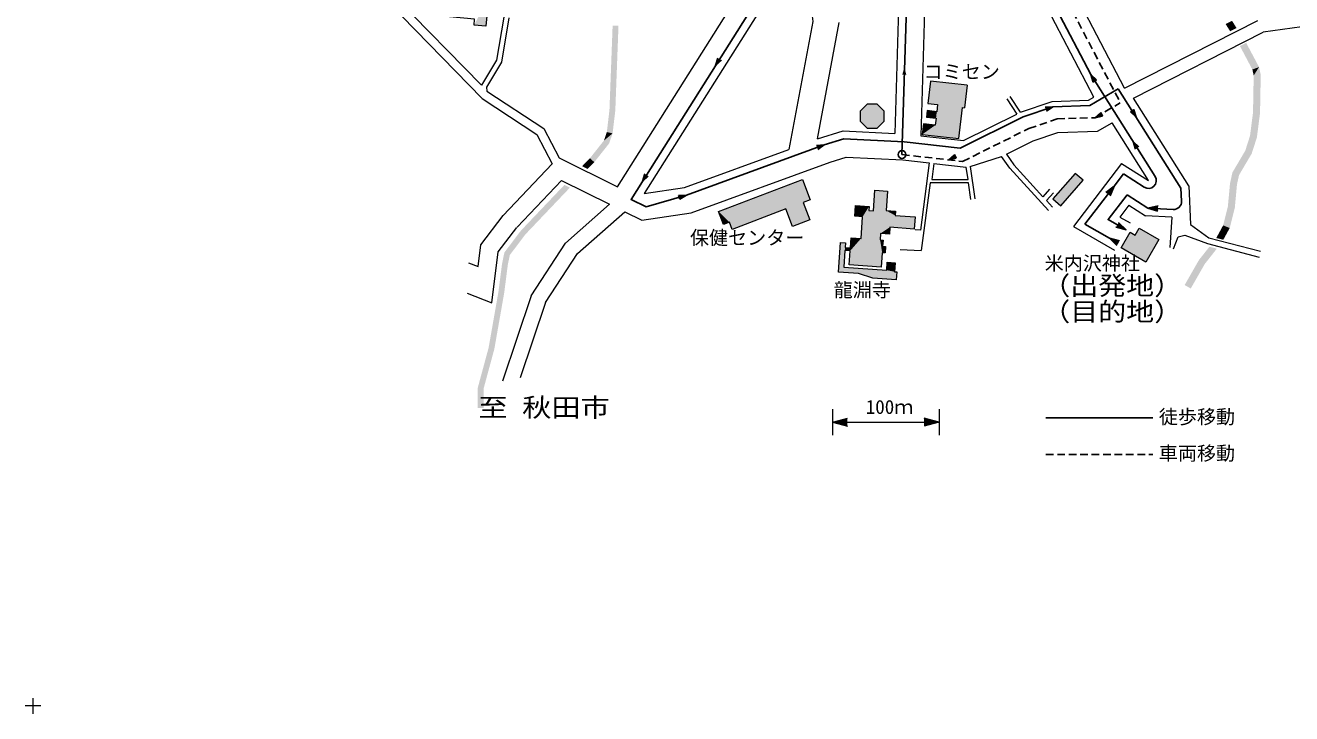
# Model space of a CAD drawing. Units: millimetres on the paper. Extents: x -210 to 208, y -143 to 132.
# Drawn here: x -209.9 to -10.6, y -143.4 to -35 of the extents above; entities that cross this region are included whole.
import ezdxf
from ezdxf.enums import TextEntityAlignment as Align

# ---------------------------------------------------------------- set-up
doc = ezdxf.new("R2010")
doc.units = ezdxf.units.MM
doc.linetypes.add('DASHED1', pattern=[1.8, 1.2, -0.6])
for name, color, linetype, lineweight in [('1-0_道路', 7, 'Continuous', 9), ('1-1_川', 254, 'Continuous', 9), ('1-2_建物', 254, 'Continuous', 9), ('1-4_行程1', 6, 'Continuous', 25)]:
    doc.layers.add(name, color=color, linetype=linetype, lineweight=lineweight)
doc.styles.add('ＭＳ 明朝', font='')
doc.styles.get('ＭＳ 明朝').set_extended_font_data('MS Mincho')

msp = doc.modelspace()

# ---------------------------------------------------------------- linework, layer by layer
at = {"layer": '1-0_道路'}
for p, q in [((-158.118, -23.875), (-138.161, -44.433)), ((-36.948, -44.885), (-47.331, -24.986)), ((-72.371, -27.814), (-73.091, -52.044)), ((-134.645, -33.709), (-135.786, -40.514)), ((-133.83, -33.846), (-134.997, -40.807)), ((-116.717, -60.427), (-99.416, -33.007)), ((-85.267, -52.859), (-81.864, -34.536)), ((-36.948, -44.885), (-15.945, -34.221)), ((-7.524, -35.005), (-15.113, -36.097)), ((-35.528, -46.462), (-15.113, -36.097)), ((-135.786, -40.514), (-138.161, -44.433)), ((-134.997, -40.807), (-137.375, -44.73)), ((-55.477, -46.574), (-53.886, -48.992)), ((-53.324, -48.693), (-54.939, -46.226)), ((-53.324, -48.693), (-48.347, -46.995)), ((-48.347, -46.995), (-42.596, -46.81)), ((-26.84, -60.262), (-35.528, -46.462)), ((-62.286, -53.17), (-53.886, -48.992)), ((-128.348, -51.257), (-125.911, -55.886)), ((-85.267, -52.859), (-81.233, -51.635)), ((-81.233, -51.635), (-73.091, -52.044)), ((-33.159, -59.461), (-38.901, -50.338)), ((-129.412, -52.223), (-127.003, -56.798)), ((-55.529, -55.304), (-51.301, -53.201)), ((-106.176, -60.558), (-89.75, -54.544)), ((-61.242, -57.23), (-56.272, -55.673)), ((-55.009, -57.488), (-56.272, -55.673)), ((-55.529, -55.304), (-54.367, -56.975)), ((-125.911, -55.886), (-116.717, -60.427)), ((-66.943, -56.768), (-67.272, -59.306)), ((-66.943, -56.768), (-61.841, -57.347)), ((-61.563, -59.306), (-61.841, -57.347)), ((-61.242, -57.23), (-60.513, -62.357)), ((-48.892, -64.192), (-55.009, -57.488)), ((-54.367, -56.975), (-49.778, -62.005)), ((-37.401, -56.757), (-44.984, -66.698)), ((-37.401, -56.757), (-33.159, -59.461)), ((-132.526, -66.776), (-125.556, -59.442)), ((-125.556, -59.442), (-117.971, -63.188)), ((-67.272, -59.306), (-61.563, -59.306)), ((-67.538, -59.804), (-68.92, -70.464)), ((-48.755, -60.832), (-49.778, -62.005)), ((-49.221, -62.614), (-48.137, -61.37)), ((-26.84, -60.262), (-26.527, -66.367)), ((-49.221, -62.614), (-48.286, -63.639)), ((-36.232, -63.336), (-37.669, -65.221)), ((-36.232, -63.336), (-33.633, -64.993)), ((-123.028, -70.968), (-115.591, -64.364)), ((-115.591, -64.364), (-112.879, -65.703)), ((-112.879, -65.703), (-105.158, -64.551)), ((-37.669, -65.221), (-36.071, -66.137)), ((-29.469, -65.214), (-33.633, -64.993)), ((-29.469, -65.214), (-29.827, -70.012)), ((-135.495, -70.7), (-132.587, -66.847)), ((-69.045, -67.249), (-69.898, -67.226)), ((-44.984, -66.698), (-38.518, -70.405)), ((-26.527, -66.367), (-23.667, -68.477)), ((-23.667, -68.477), (-15.528, -70.6)), ((-136.517, -78.699), (-135.495, -70.7)), ((-128.089, -78.684), (-123.028, -70.968)), ((-72.249, -70.334), (-68.92, -70.464)), ((-140.372, -77.195), (-136.517, -78.699)), ((-130.321, -77.602), (-134.822, -91.072)), ((-128.089, -78.684), (-132.055, -90.552)), ((-82.914, -95.451), (-82.914, -99.551)), ((-66.104, -95.451), (-66.104, -99.551)), ((-82.914, -97.501), (-80.538, -96.864)), ((-82.914, -97.501), (-66.104, -97.501)), ((-82.914, -97.501), (-80.538, -98.137)), ((-66.104, -97.501), (-68.481, -96.864)), ((-66.104, -97.501), (-68.481, -98.137)), ((-208.703, -143.443), (-208.703, -140.983)), ((-207.473, -142.213), (-209.933, -142.213))]:
    msp.add_line(p, q, dxfattribs=at)
for points in [[(-170.673, -17.245), (-167.261, -18.093), (-159.064, -24.897), (-138.05, -46.545), (-129.412, -52.223)], [(-42.596, -46.81), (-41.754, -46.31), (-52.619, -25.487)], [(-68.256, -27.376), (-69, -52.409), (-62.286, -53.17)], [(-86.359, -31.446), (-86.009, -34.4), (-89.75, -54.544)], [(-94.176, -32.386), (-112.552, -61.509), (-106.176, -60.558)], [(-137.375, -44.73), (-137.304, -45.371), (-128.348, -51.257)], [(-51.301, -53.201), (-47.454, -51.889), (-41.173, -51.686), (-38.901, -50.338)], [(-105.158, -64.551), (-83.277, -56.54), (-80.726, -55.766), (-71.846, -56.212)], [(-140.166, -72.434), (-138.684, -73.012), (-138.245, -69.58), (-134.751, -64.95), (-127.003, -56.798)], [(-71.846, -56.212), (-67.676, -56.685), (-69.045, -67.249)], [(-61.117, -62.443), (-61.492, -59.804), (-67.538, -59.804)], [(-130.321, -77.602), (-124.905, -69.346), (-117.971, -63.188)], [(-29.251, -70.23), (-28.475, -68.301), (-27.441, -68.063), (-23.901, -69.375), (-15.763, -71.499)]]:
    msp.add_lwpolyline(points, dxfattribs=at)
for points in [[(-82.914, -97.501), (-80.538, -96.864), (-80.538, -98.137)], [(-66.104, -97.501), (-68.481, -98.137), (-68.481, -96.864)]]:
    msp.add_solid(points, dxfattribs=at)
at = {"layer": '1-1_川'}
for points in [[(-117.503, -52.025), (-117.5, -35.034), (-117.998, -48.331)], [(-117.503, -52.025), (-116.578, -35.068), (-117.5, -35.034)], [(-117.503, -52.025), (-117.077, -48.403), (-116.578, -35.068)], [(-21.028, -34.797), (-19.295, -35.442), (-20.014, -34.292)], [(-21.028, -34.797), (-20.308, -35.949), (-19.295, -35.442)], [(-15.766, -41.58), (-17.794, -37.752), (-18.767, -38.278)], [(-15.766, -41.58), (-18.767, -38.278), (-16.813, -41.965)], [(-15.766, -41.58), (-16.712, -48.734), (-17.182, -52.405)], [(-16.92, -55.213), (-15.766, -41.58), (-17.182, -52.405)], [(-16.92, -55.213), (-15.498, -42.8), (-15.766, -41.58)], [(-15.766, -41.58), (-16.813, -41.965), (-16.606, -42.91)], [(-15.766, -41.58), (-16.606, -42.91), (-16.712, -48.734)], [(-16.92, -55.213), (-15.607, -48.815), (-15.498, -42.8)], [(-117.503, -52.025), (-117.998, -48.331), (-118.408, -51.817)], [(-16.92, -55.213), (-16.098, -52.646), (-15.607, -48.815)], [(-117.503, -52.025), (-118.408, -51.817), (-118.876, -53.164)], [(-121.075, -55.946), (-118.056, -53.614), (-117.503, -52.025)], [(-117.503, -52.025), (-118.876, -53.164), (-121.075, -55.946)], [(-121.075, -55.946), (-120.381, -56.557), (-118.056, -53.614)], [(-16.92, -55.213), (-17.182, -52.405), (-17.935, -54.758)], [(-17.935, -54.758), (-20.665, -63.511), (-21.418, -66.523)], [(-17.935, -54.758), (-21.418, -66.523), (-18.916, -58.601)], [(-17.935, -54.758), (-19.959, -58.193), (-20.665, -63.511)], [(-17.935, -54.758), (-18.916, -58.601), (-16.92, -55.213)], [(-121.075, -55.946), (-122.31, -57.207), (-121.439, -57.637)], [(-121.075, -55.946), (-121.439, -57.637), (-120.381, -56.557)], [(-21.418, -66.523), (-19.24, -60.103), (-18.916, -58.601)], [(-19.959, -58.193), (-20.335, -59.935), (-20.665, -63.511)], [(-124.216, -60.561), (-131.932, -67.341), (-134.537, -70.791)], [(-131.227, -67.938), (-124.216, -60.561), (-134.537, -70.791)], [(-124.216, -60.561), (-125.082, -60.133), (-131.932, -67.341)], [(-21.418, -66.523), (-19.571, -63.697), (-19.24, -60.103)], [(-21.418, -66.523), (-20.379, -66.928), (-19.571, -63.697)], [(-21.418, -66.523), (-22.499, -68.512), (-21.385, -68.779)], [(-21.418, -66.523), (-21.385, -68.779), (-20.379, -66.928)], [(-133.675, -71.182), (-131.227, -67.938), (-134.537, -70.791)], [(-137.021, -85.808), (-133.998, -72.733), (-133.675, -71.182)], [(-135.469, -76.965), (-137.021, -85.808), (-133.675, -71.182)], [(-134.537, -70.791), (-134.908, -72.581), (-135.469, -76.965)], [(-133.675, -71.182), (-134.537, -70.791), (-135.469, -76.965)], [(-24.301, -72.596), (-23.575, -69.884), (-25.22, -71.976)], [(-24.301, -72.596), (-22.408, -70.189), (-23.575, -69.884)], [(-137.021, -85.808), (-134.556, -77.104), (-133.998, -72.733)], [(-24.301, -72.596), (-25.22, -71.976), (-27.472, -75.918)], [(-24.301, -72.596), (-27.472, -75.918), (-26.512, -76.466)], [(-138.728, -92.11), (-136.12, -86.009), (-134.556, -77.104)], [(-137.021, -85.808), (-138.728, -92.11), (-134.556, -77.104)], [(-138.728, -92.11), (-137.806, -92.233), (-136.12, -86.009)], [(-138.728, -92.11), (-138.728, -95.281), (-137.806, -95.281)], [(-138.728, -92.11), (-137.806, -95.281), (-137.806, -92.233)]]:
    msp.add_solid(points, dxfattribs=at)
at = {"layer": '1-2_建物', "color": 7}
for p, q in [((-61.71, -44.449), (-62.11, -47.982)), ((-79.401, -65.059), (-79.278, -63.373)), ((-78.153, -65.15), (-79.401, -65.059)), ((-69.885, -65.191), (-70.023, -67.093)), ((-73.866, -66.813), (-73.944, -67.887)), ((-70.023, -67.093), (-73.866, -66.813)), ((-75.332, -67.785), (-75.405, -68.792)), ((-75.405, -68.792), (-74.933, -68.827)), ((-73.944, -67.887), (-75.332, -67.785)), ((-74.933, -68.827), (-75.004, -69.803)), ((-80.281, -72.721), (-80.121, -70.534)), ((-75.004, -69.803), (-74.556, -69.835)), ((-74.556, -69.835), (-74.63, -70.854)), ((-81.13, -73.085), (-74.365, -73.578)), ((-75.244, -73.088), (-80.281, -72.721)), ((-74.365, -73.578), (-74.272, -72.302)), ((-74.272, -72.302), (-73.028, -72.392)), ((-73.028, -72.392), (-73.132, -73.816)), ((-76.527, -74.835), (-78.807, -74.12)), ((-72.875, -75.101), (-76.527, -74.835)), ((-73.132, -73.816), (-72.784, -73.842)), ((-72.784, -73.842), (-72.875, -75.101))]:
    msp.add_line(p, q, dxfattribs=at)
for points in [[(-137.026, -30.768), (-137.431, -35.128), (-139.31, -34.953), (-139.222, -34.017), (-147.688, -33.229)], [(-61.71, -44.449), (-67.475, -43.795), (-67.876, -47.328), (-66.362, -47.5), (-66.487, -48.61), (-68.002, -48.439), (-68.12, -49.482), (-66.606, -49.654), (-66.729, -50.742), (-68.584, -50.532), (-68.771, -52.189), (-62.991, -52.844), (-62.435, -47.946), (-62.11, -47.982)], [(-79.278, -63.373), (-77.142, -63.529), (-77.188, -64.163), (-76.466, -64.215), (-76.231, -60.99)], [(-76.231, -60.99), (-74.223, -61.136), (-74.445, -64.186), (-72.967, -64.294), (-73.016, -64.963), (-69.885, -65.191)], [(-79.97, -68.46), (-78.402, -68.574), (-78.153, -65.15)], [(-78.807, -74.12), (-81.962, -73.89), (-81.621, -69.212), (-80.852, -69.268), (-80.906, -70.019)], [(-80.906, -70.019), (-80.088, -70.079), (-79.97, -68.46)], [(-80.121, -70.534), (-80.94, -70.474), (-81.13, -73.085)], [(-74.63, -70.854), (-75.079, -70.821), (-75.244, -73.088)]]:
    msp.add_lwpolyline(points, dxfattribs=at)
for points in [[(-77.455, -51.213), (-75.886, -51.213), (-74.777, -50.103), (-74.777, -48.534), (-75.886, -47.425), (-77.455, -47.425), (-78.564, -48.534), (-78.564, -50.103)], [(-100.813, -64.348), (-87.634, -59.316), (-86.429, -62.474), (-87.513, -62.888), (-86.453, -65.663), (-89.191, -66.708), (-90.25, -63.933), (-98.683, -67.152), (-99.122, -66.002), (-100.047, -66.355)], [(-44.711, -58.319), (-48.197, -62.317), (-46.934, -63.418), (-43.449, -59.42)], [(-34.63, -66.961), (-31.517, -68.768), (-33.578, -72.32), (-37.461, -70.066), (-36.034, -67.607), (-35.264, -68.054)]]:
    msp.add_lwpolyline(points, close=True, dxfattribs=at)
at = {"layer": '1-2_建物'}
for points in [[(-139.31, -34.953), (-137.431, -35.128), (-137.026, -30.768)], [(-62.435, -47.946), (-67.475, -43.795), (-67.876, -47.328)], [(-62.435, -47.946), (-61.71, -44.449), (-67.475, -43.795)], [(-62.435, -47.946), (-62.11, -47.982), (-61.71, -44.449)], [(-75.886, -51.213), (-74.777, -50.103), (-78.564, -48.534), (-77.455, -47.425)], [(-74.777, -50.103), (-74.777, -48.534), (-77.455, -47.425), (-75.886, -47.425)], [(-62.435, -47.946), (-66.362, -47.5), (-66.487, -48.61)], [(-77.455, -51.213), (-75.886, -51.213), (-78.564, -50.103), (-78.564, -48.534)], [(-68.771, -52.189), (-62.991, -52.844), (-62.435, -47.946)], [(-66.729, -50.742), (-68.771, -52.189), (-62.435, -47.946)], [(-66.487, -48.61), (-68.002, -48.439), (-68.12, -49.482)], [(-66.487, -48.61), (-68.12, -49.482), (-66.606, -49.654)], [(-62.435, -47.946), (-66.487, -48.61), (-66.729, -50.742)], [(-66.729, -50.742), (-68.584, -50.532), (-68.771, -52.189)], [(-86.429, -62.474), (-87.634, -59.316), (-100.813, -64.348)], [(-44.711, -58.319), (-48.197, -62.317), (-43.449, -59.42), (-46.934, -63.418)], [(-74.223, -61.136), (-76.231, -60.99), (-76.466, -64.215)], [(-74.445, -64.186), (-74.223, -61.136), (-76.466, -64.215)], [(-87.513, -62.888), (-86.429, -62.474), (-100.813, -64.348)], [(-87.513, -62.888), (-100.813, -64.348), (-99.122, -66.002)], [(-87.513, -62.888), (-99.122, -66.002), (-90.25, -63.933)], [(-87.513, -62.888), (-90.25, -63.933), (-89.191, -66.708)], [(-89.191, -66.708), (-86.453, -65.663), (-87.513, -62.888)], [(-77.142, -63.529), (-79.278, -63.373), (-79.401, -65.059)], [(-77.142, -63.529), (-79.401, -65.059), (-78.153, -65.15)], [(-77.142, -63.529), (-78.153, -65.15), (-78.402, -68.574)], [(-77.188, -64.163), (-77.142, -63.529), (-78.402, -68.574)], [(-100.813, -64.348), (-100.047, -66.355), (-99.122, -66.002)], [(-99.122, -66.002), (-98.683, -67.152), (-90.25, -63.933)], [(-80.121, -70.534), (-73.866, -66.813), (-74.445, -64.186)], [(-80.121, -70.534), (-74.445, -64.186), (-78.402, -68.574)], [(-76.466, -64.215), (-77.188, -64.163), (-78.402, -68.574)], [(-74.445, -64.186), (-76.466, -64.215), (-78.402, -68.574)], [(-73.016, -64.963), (-72.967, -64.294), (-74.445, -64.186)], [(-73.866, -66.813), (-73.016, -64.963), (-74.445, -64.186)], [(-73.866, -66.813), (-70.023, -67.093), (-73.016, -64.963)], [(-70.023, -67.093), (-69.885, -65.191), (-73.016, -64.963)], [(-80.121, -70.534), (-75.332, -67.785), (-73.866, -66.813)], [(-75.332, -67.785), (-73.944, -67.887), (-73.866, -66.813)], [(-36.034, -67.607), (-37.461, -70.066), (-33.578, -72.32)], [(-33.578, -72.32), (-35.264, -68.054), (-36.034, -67.607)], [(-33.578, -72.32), (-34.63, -66.961), (-35.264, -68.054)], [(-33.578, -72.32), (-31.517, -68.768), (-34.63, -66.961)], [(-80.852, -69.268), (-81.621, -69.212), (-81.962, -73.89)], [(-80.906, -70.019), (-80.852, -69.268), (-81.962, -73.89)], [(-80.121, -70.534), (-75.405, -68.792), (-75.332, -67.785)], [(-80.121, -70.534), (-78.402, -68.574), (-79.97, -68.46)], [(-80.121, -70.534), (-75.079, -70.821), (-75.405, -68.792)], [(-75.079, -70.821), (-74.933, -68.827), (-75.405, -68.792)], [(-80.906, -70.019), (-81.962, -73.89), (-80.94, -70.474)], [(-81.962, -73.89), (-81.13, -73.085), (-80.94, -70.474)], [(-80.906, -70.019), (-80.94, -70.474), (-80.121, -70.534)], [(-80.121, -70.534), (-80.088, -70.079), (-80.906, -70.019)], [(-80.121, -70.534), (-80.281, -72.721), (-75.079, -70.821)], [(-80.281, -72.721), (-75.244, -73.088), (-75.079, -70.821)], [(-75.079, -70.821), (-74.556, -69.835), (-75.004, -69.803)], [(-75.079, -70.821), (-74.63, -70.854), (-74.556, -69.835)], [(-81.962, -73.89), (-78.807, -74.12), (-81.13, -73.085)], [(-73.132, -73.816), (-74.365, -73.578), (-81.13, -73.085)], [(-78.807, -74.12), (-73.132, -73.816), (-81.13, -73.085)], [(-73.028, -72.392), (-74.272, -72.302), (-74.365, -73.578)], [(-73.132, -73.816), (-73.028, -72.392), (-74.365, -73.578)], [(-78.807, -74.12), (-76.527, -74.835), (-73.132, -73.816)], [(-76.527, -74.835), (-72.784, -73.842), (-73.132, -73.816)], [(-76.527, -74.835), (-72.875, -75.101), (-72.784, -73.842)]]:
    msp.add_solid(points, dxfattribs=at)
at = {"layer": '1-4_行程1', "linetype": 'DASHED1'}
for p, q in [((-50.897, -21.696), (-37.597, -47.187)), ((-49.308, -102.592), (-32.498, -102.592))]:
    msp.add_line(p, q, dxfattribs=at)
at = {"layer": '1-4_行程1'}
for p, q in [((-71.125, -27.293), (-71.959, -55.362)), ((-95.737, -32.548), (-112.8, -59.59)), ((-101.284, -41.34), (-100.92, -40.165)), ((-101.284, -41.34), (-100.381, -40.505)), ((-42.232, -42.774), (-41.33, -43.61)), ((-41.868, -43.949), (-42.232, -42.774)), ((-32.131, -58.819), (-42.232, -42.774)), ((-41.33, -43.61), (-41.868, -43.949)), ((-28.066, -60.66), (-37.925, -44.998)), ((-52.896, -49.423), (-48.211, -47.825)), ((-48.211, -47.825), (-49.438, -47.907)), ((-48.211, -47.825), (-49.233, -48.51)), ((-62.827, -54.362), (-52.896, -49.423)), ((-41.595, -49.56), (-40.673, -48.746)), ((-40.389, -49.316), (-41.595, -49.56)), ((-40.673, -48.746), (-40.389, -49.316)), ((-71.625, -53.364), (-62.827, -54.362)), ((-35.593, -53.319), (-34.691, -54.155)), ((-35.593, -53.319), (-35.23, -54.494)), ((-105.884, -61.77), (-84.201, -53.831)), ((-84.201, -53.831), (-85.426, -53.941)), ((-84.201, -53.831), (-85.207, -54.539)), ((-64.642, -56.177), (-63.72, -55.363)), ((-63.72, -55.363), (-63.437, -55.933)), ((-63.437, -55.933), (-64.642, -56.177)), ((-112.8, -59.59), (-112.435, -58.415)), ((-112.8, -59.59), (-111.897, -58.755)), ((-38.576, -60.323), (-37.122, -58.416)), ((-37.122, -58.416), (-33.833, -60.512)), ((-107.114, -61.791), (-105.884, -61.77)), ((-105.884, -61.77), (-106.938, -62.403)), ((-38.576, -60.323), (-39.875, -61.325)), ((-36.537, -61.706), (-33.258, -63.795)), ((-27.96, -62.717), (-28.066, -60.66)), ((-106.938, -62.403), (-107.114, -61.791)), ((-33.258, -63.795), (-31.653, -63.456)), ((-29.254, -64.008), (-33.258, -63.795)), ((-33.258, -63.795), (-31.698, -64.303)), ((-39.313, -68.553), (-43.169, -66.343)), ((-36.696, -67.218), (-38.281, -66.798)), ((-36.696, -67.218), (-37.859, -66.062)), ((-39.313, -68.553), (-38.15, -69.709)), ((-49.308, -96.852), (-32.498, -96.852))]:
    msp.add_line(p, q, dxfattribs=at)
for points in [[(-42.232, -42.774), (-47.625, -32.438), (-46.793, -33.344)], [(-48.211, -47.825), (-42.372, -47.636), (-37.925, -44.998)], [(-84.201, -53.831), (-81.094, -52.888), (-71.625, -53.364)], [(-112.8, -59.59), (-114.583, -62.416), (-112.226, -63.58), (-105.884, -61.77)], [(-43.169, -66.343), (-38.576, -60.323), (-39.2, -61.839)], [(-36.537, -61.706), (-39.511, -65.604), (-36.696, -67.218)], [(-37.919, -69.352), (-39.313, -68.553), (-37.727, -68.973)]]:
    msp.add_lwpolyline(points, dxfattribs=at)
at = {"layer": '1-4_行程1', "linetype": 'DASHED1'}
for points in [[(-51.985, -51.255), (-47.551, -49.742), (-41.579, -49.55), (-37.597, -47.187)], [(-71.959, -55.362), (-62.418, -56.444), (-51.985, -51.255)]]:
    msp.add_lwpolyline(points, dxfattribs=at)
at = {"layer": '1-4_行程1'}
msp.add_lwpolyline([(-36.007, -48.642), (-35.105, -49.478), (-35.468, -48.303)], close=True, dxfattribs=at)
msp.add_circle((-71.959, -55.362), 0.615, dxfattribs=at)
for centre, start, end in [((-33.172, -59.474), 237.49138, 32.19106), ((-29.188, -62.78), 266.95727, 2.93567)]:
    msp.add_arc(centre, 1.23, start, end, dxfattribs=at)
at = {"layer": '1-4_行程1', "color": 230}
for points in [[(-101.284, -41.34), (-100.92, -40.165), (-100.381, -40.505)], [(-71.585, -41.6), (-71.277, -42.791), (-71.914, -42.785)], [(-42.232, -42.774), (-41.33, -43.61), (-41.868, -43.949)], [(-48.211, -47.825), (-49.233, -48.51), (-49.438, -47.907)], [(-41.595, -49.56), (-40.673, -48.746), (-40.389, -49.316)], [(-35.468, -48.303), (-36.007, -48.642), (-35.105, -49.478)], [(-35.593, -53.319), (-34.691, -54.155), (-35.23, -54.494)], [(-84.201, -53.831), (-85.207, -54.539), (-85.426, -53.941)], [(-64.642, -56.177), (-63.72, -55.363), (-63.437, -55.933)], [(-112.8, -59.59), (-112.435, -58.415), (-111.897, -58.755)], [(-105.884, -61.77), (-106.938, -62.403), (-107.114, -61.791)], [(-38.576, -60.323), (-39.2, -61.839), (-39.875, -61.325)], [(-33.258, -63.795), (-31.653, -63.456), (-31.698, -64.303)], [(-36.696, -67.218), (-38.281, -66.798), (-37.859, -66.062)], [(-39.313, -68.553), (-37.919, -69.352), (-37.727, -68.973)], [(-39.313, -68.553), (-37.727, -68.973), (-38.15, -69.709)]]:
    msp.add_solid(points, dxfattribs=at)

# ---------------------------------------------------------------- texts
at = {"layer": '1-0_道路', "style": 'ＭＳ 明朝', "width": 1.15}
msp.add_text('至 秋田市', height=2.933, dxfattribs=at).set_placement((-138.641, -97.544), align=Align.BOTTOM_LEFT)
at = {"layer": '1-0_道路', "style": 'ＭＳ 明朝'}
msp.add_text('100ｍ', height=2.199, dxfattribs=at).set_placement((-77.666, -96.877), align=Align.BOTTOM_LEFT)
at = {"layer": '1-2_建物', "color": 7, "style": 'ＭＳ 明朝'}
for s, p in [('コミセン', (-68.555, -44.065)), ('保健センター', (-105.328, -70.217)), ('米内沢神社', (-49.498, -74.234)), ('龍淵寺', (-82.708, -78.445))]:
    msp.add_text(s, height=2.199, dxfattribs=at).set_placement(p, align=Align.BOTTOM_LEFT)
at = {"layer": '1-4_行程1', "color": 7, "style": 'ＭＳ 明朝', "width": 1.1}
for s, p in [('（出発地）', (-49.875, -78.353)), ('（目的地）', (-49.875, -82.453))]:
    msp.add_text(s, height=2.933, dxfattribs=at).set_placement(p, align=Align.BOTTOM_LEFT)
at = {"layer": '1-4_行程1', "color": 7, "style": 'ＭＳ 明朝'}
for s, p in [('徒歩移動', (-31.538, -98.437)), ('車両移動', (-31.538, -104.177))]:
    msp.add_text(s, height=2.199, dxfattribs=at).set_placement(p, align=Align.BOTTOM_LEFT)

doc.saveas('drawing.dxf')
